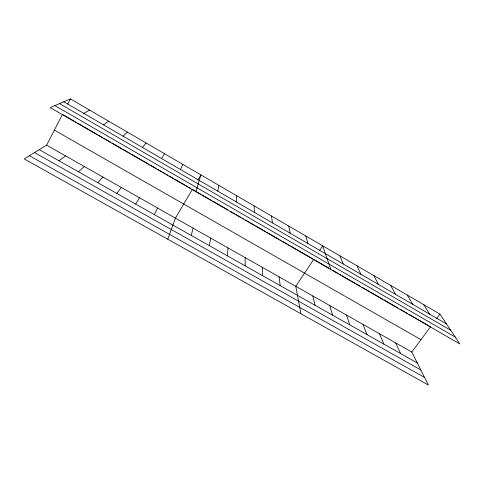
<?xml version="1.0" encoding="UTF-8"?>
<svg xmlns="http://www.w3.org/2000/svg" width="484" height="484" viewBox="0 0 484 484"><rect width="100%" height="100%" fill="white"/><g stroke="black" fill="none" stroke-linecap="round" stroke-linejoin="round"><path stroke-width="0.73" d="M245.134 265.831L245.17 257.645M236.21 201.87L236.561 195.663M227.341 255.794L227.982 247.905M209.372 245.654L210.631 238.074M217.83 191.198L218.822 185.336M191.228 235.418L193.11 228.152M195.905 191.682L200.914 174.906L197.95 179.933M167.76 239.223L175.42 218.133L192.39 189.353L200.672 194.132M180.508 169.533L182.825 164.372M154.384 214.63L157.56 208.011M46.627 145.17L411.793 352.031L428.419 385.082L24.2 158.891L46.627 145.17L62.46 114.387L73.937 121.006M67.766 104.072L70.416 98.918L439.95 314.098L459.8 343.924L50.215 107.636L70.416 98.918M135.683 204.079L139.525 197.793M161.559 158.528L164.56 153.737M313.699 259.351L295.772 286.31L300.927 313.741M319.428 250.736L322.701 245.818L330.826 269.521M411.793 352.031L430.542 326.767L414.976 317.782M436.368 318.92L439.95 314.098M116.789 193.418L121.309 187.477M142.411 147.414L146.107 142.992M97.707 182.649L102.917 177.053M123.063 136.185L127.473 132.138M78.426 171.772L84.337 166.532M58.945 160.785L65.576 155.902M103.515 124.836L108.646 121.175M83.756 113.365L89.631 110.104M29.409 155.709L424.589 377.472M39.265 149.677L417.293 362.97M34.521 152.575L420.808 369.964M54.371 130.111L420.971 339.665M75.214 121.744L76.484 122.476M77.761 123.214L96.6 134.086M97.907 134.836L99.867 135.968M100.515 136.343L102.457 137.462M103.751 138.206L105.04 138.956M106.335 139.701L110.86 142.308M112.149 143.058L119.258 147.16M119.899 147.529L121.817 148.636M123.099 149.375L127.576 151.958M128.859 152.696L130.135 153.434M131.418 154.172L148.588 164.076M149.852 164.808L156.187 168.468M157.488 169.212L162.037 171.838M163.332 172.588L165.286 173.714M166.581 174.464L167.881 175.214M169.182 175.964L173.732 178.584M175.02 179.334L184.67 184.9M185.959 185.644L187.248 186.388M188.53 187.126L190.46 188.24M201.949 194.871L209.59 199.281M210.231 199.644L211.538 200.4M212.845 201.156L227.891 209.838M230.487 211.333L235.018 213.952M236.313 214.696L240.851 217.316M242.145 218.06L243.44 218.81M245.388 219.93L249.236 222.156M250.518 222.894L254.372 225.114M255.655 225.859L262.709 229.93M263.98 230.662L265.256 231.394M266.527 232.126L278.602 239.096M279.873 239.828L281.18 240.584M282.487 241.341L287.06 243.978M288.367 244.735L290.327 245.866M291.634 246.616L296.214 249.26M296.867 249.635L313.051 258.976M314.34 259.714L328.969 268.16M332.841 270.393L338.08 273.412M339.387 274.168L340.694 274.924M342 275.68L355.02 283.188M356.315 283.939L360.852 286.558M362.147 287.302L364.095 288.428M364.742 288.797L366.666 289.91M367.949 290.648L369.231 291.392M370.52 292.13L382.699 299.16M383.969 299.892L397.957 307.963M399.923 309.101L404.503 311.744M405.816 312.501L407.782 313.632M409.089 314.388L414.328 317.407M59.526 103.618L450.707 330.263M54.91 105.603L455.226 337.052M63.791 101.773L446.508 323.953M423.681 304.618L429.719 314.207M407.256 295.052L412.761 304.357M390.667 285.397L395.634 294.417M373.926 275.644L378.331 284.374M395.682 342.908L400.673 353.592M357.017 265.801L360.858 274.228M379.426 333.694L383.891 344.124M339.943 255.861L343.21 263.986M363.012 324.395L366.945 334.559M346.441 315.011L349.835 324.909M329.713 305.537L332.556 315.157M305.803 235.98L307.897 243.482M312.821 295.966L315.102 305.307M288.742 226.046L290.243 233.234M271.518 216.015L272.413 222.882M279.062 276.842L280.2 285.614M262.201 267.289L262.752 275.771M254.124 205.888L254.403 212.428"/></g></svg>
